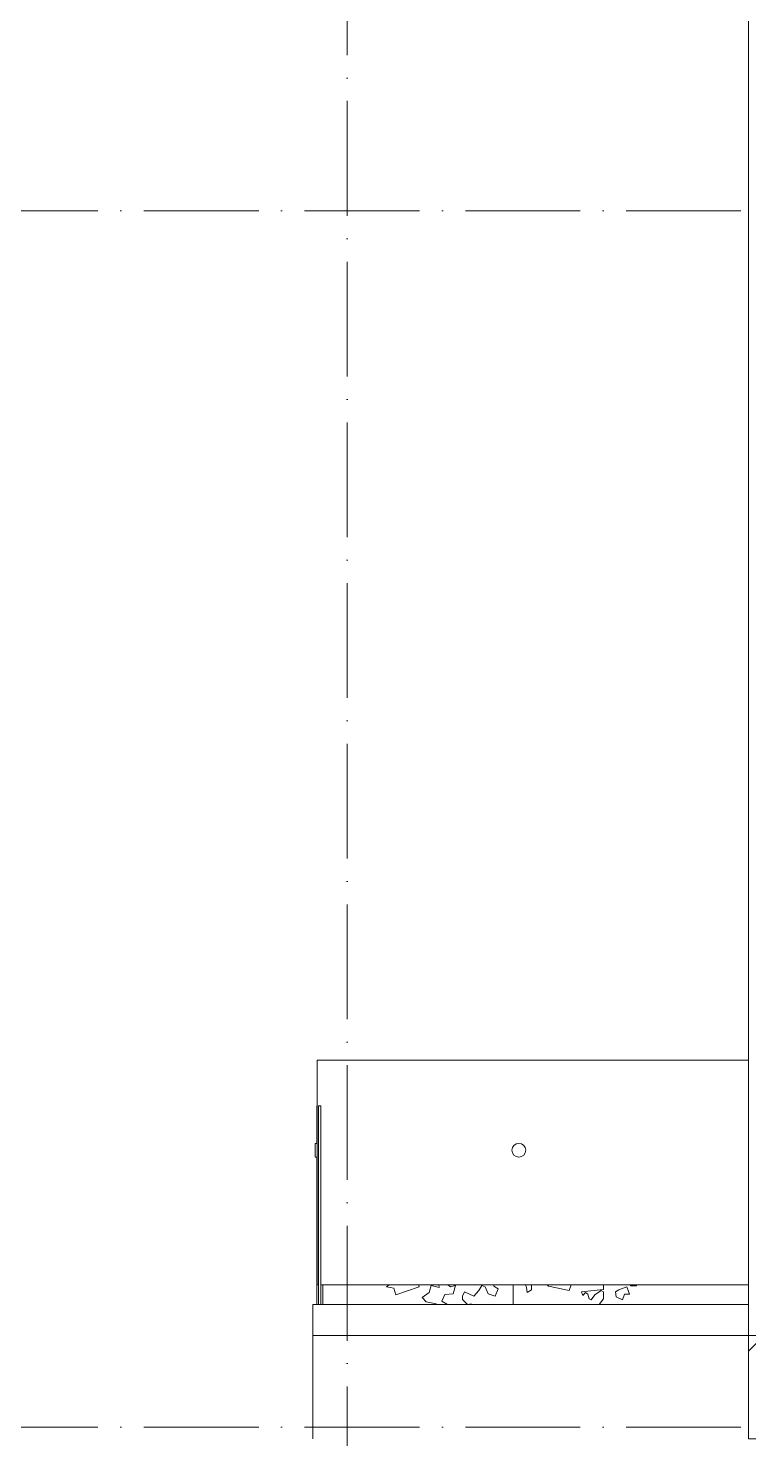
# Model space of a CAD drawing. Header units: millimetres. Extents: x -4940 to 55609, y -15283 to 93540.
# Drawn here: x 20460 to 23599, y 81250 to 87395 of the extents above; entities that cross this region are included whole.
import ezdxf

# ---------------------------------------------------------------- set-up
doc = ezdxf.new("R2010")
doc.units = ezdxf.units.MM
doc.linetypes.add('Grid Line', pattern=[14, 10, -2, 0, -2])
for name, color, linetype, lineweight in [('HATCH-TUONG', 152, 'Continuous', 9), ('L-SITE', 91, 'Continuous', 5), ('NET THAY 1', 41, 'Continuous', 5), ('NET THAY 2', 55, 'Continuous', 5), ('NET-CAT', 3, 'Continuous', 9), ('NET-THAY', 2, 'Continuous', 15), ('TRUC', 225, 'Continuous', 5)]:
    doc.layers.add(name, color=color, linetype=linetype, lineweight=lineweight)

# ---------------------------------------------------------------- blocks, each defined once
blk = doc.blocks.new('Railing - NBS_RailInfillPnl_Post-721024-MẶT CẮT A-A')
at = {"layer": 'NET THAY 2', "color": 10}
for p, q in [((21717.1, 81835), (21717.1, 81920)), ((21743.1, 81920), (21743.1, 81835))]:
    blk.add_line(p, q, dxfattribs=at)
blk = doc.blocks.new('Railing - NBS_RailInfillPnl_Post-720245-MẶT CẮT A-A')
at = {"layer": 'NET THAY 2', "color": 10}
for p, q in [((21717.1, 82535.8), (21717.1, 82700)), ((21717.1, 81920), (21717.1, 82477.8))]:
    blk.add_line(p, q, dxfattribs=at)
blk = doc.blocks.new('Railing - NBS_RailInfillPnl_Post-V76-MẶT CẮT A-A')
at = {"layer": 'NET THAY 2', "color": 10}
for p, q in [((21735.1, 82700), (21725.1, 82700)), ((21725.1, 82700), (21725.1, 81835)), ((21735.1, 81835), (21735.1, 82700))]:
    blk.add_line(p, q, dxfattribs=at)
blk = doc.blocks.new('Railing - Railing-537716-MẶT CẮT A-A')
at = {"layer": 'NET THAY 1', "color": 10}
for p, q in [((21700.1, 81835), (23597.2, 81835)), ((21700.1, 81700), (21700.1, 81835)), ((23597.2, 81700), (21700.1, 81700))]:
    blk.add_line(p, q, dxfattribs=at)
for name in ['Railing - NBS_RailInfillPnl_Post-720245-MẶT CẮT A-A', 'Railing - NBS_RailInfillPnl_Post-V76-MẶT CẮT A-A', 'Railing - NBS_RailInfillPnl_Post-721024-MẶT CẮT A-A']:
    blk.add_blockref(name, (0, 0))
blk = doc.blocks.new('Top Rail Type - Top Rail_Internal_-538202-MẶT CẮT A-A')
at = {"layer": 'NET THAY 1', "color": 10}
for p, q in [((21719.3, 82900), (23597.2, 82900)), ((21719.3, 81920), (21719.3, 82900)), ((21719.3, 81920), (21725.1, 81920)), ((21735.1, 81920), (23597.2, 81920))]:
    blk.add_line(p, q, dxfattribs=at)
blk = doc.blocks.new('ALB-RAILING 32 - ALB-BALUSTER-537417-MẶT CẮT A-A')
at = {"layer": 'NET THAY 1', "color": 10}
for start, end in [(0, 180), (180, 0)]:
    blk.add_arc((22597.2, 82506.8), 30, start, end, dxfattribs=at)
blk = doc.blocks.new('ALB-RAILING 32 - ALB-BALUSTER-V77-MẶT CẮT A-A')
at = {"layer": 'NET THAY 1', "color": 10}
for p, q in [((21719.3, 82536.8), (21710.1, 82536.8)), ((21710.1, 82506.8), (21710.1, 82535.8)), ((21710.1, 82477.8), (21710.1, 82506.8)), ((21710.1, 82476.8), (21719.3, 82476.8))]:
    blk.add_line(p, q, dxfattribs=at)
blk = doc.blocks.new('CAY XANH 1 - CAY XANH_dwg-V99-MẶT CẮT A-A')
at = {"layer": 'L-SITE', "flags": 128}
for points in [[(22572.4, 81835), (22572.4, 81862), (22572.4, 81893.2), (22572.4, 81899.5), (22572.4, 81880.5), (22572.4, 81858.8), (22572.4, 81862), (22572.4, 81883.7), (22572.4, 81890), (22572.4, 81877.3), (22572.4, 81893.2), (22572.4, 81903.5), (22572.4, 81920)], [(22572.4, 81920), (22572.4, 81899.5), (22572.4, 81918)], [(22572.4, 81920), (22572.4, 81902.7), (22572.4, 81890), (22572.4, 81912.2), (22572.4, 81920)], [(22572.4, 81918), (22572.4, 81905.9), (22572.4, 81874.7), (22572.4, 81884.2), (22572.4, 81914.9), (22572.4, 81920)], [(22572.4, 81920), (22572.4, 81899.5), (22572.4, 81874.7), (22572.4, 81893.2), (22572.4, 81874.7), (22572.4, 81859.4), (22572.4, 81837.7), (22572.4, 81840.4), (22572.4, 81835)], [(22572.4, 81920), (22572.4, 81914.9), (22572.4, 81880.8), (22572.4, 81908.8), (22572.4, 81915.1), (22572.4, 81920)], [(22572.4, 81920), (22572.4, 81914.9), (22572.4, 81920)], [(22572.4, 81920), (22572.4, 81884.2), (22572.4, 81881), (22572.4, 81853), (22572.4, 81837.7), (22572.4, 81835)], [(22572.4, 81835), (22572.4, 81840.4), (22572.4, 81849.9), (22572.4, 81868.4), (22572.4, 81890), (22572.4, 81920)], [(22572.4, 81920), (22572.4, 81912.2), (22572.4, 81920)], [(22572.4, 81902.2), (22572.4, 81914.8), (22572.4, 81883.7)], [(22572.4, 81883.7), (22572.4, 81858.8), (22572.4, 81871.5), (22572.4, 81893.2), (22572.4, 81902.2)]]:
    blk.add_lwpolyline(points, dxfattribs=at)
blk = doc.blocks.new('CAY XANH 1 - CAY XANH_dwg-V100-MẶT CẮT A-A')
at = {"layer": 'L-SITE', "flags": 128}
for points in [[(22160, 81920), (22162.9, 81911.7), (22062, 81877.7), (22052.5, 81905.7), (22021.4, 81912), (22032.2, 81920)], [(22236.5, 81835), (22237.2, 81837.4), (22194, 81846.9), (22175.6, 81865.3), (22206.1, 81887), (22215.6, 81918.1), (22249.9, 81909.1), (22249, 81920)], [(22287.8, 81920), (22299.4, 81911.7), (22321, 81918.1), (22311.5, 81881.2), (22274.6, 81878), (22262, 81850.1), (22286.4, 81835)], [(22488.9, 81920), (22488, 81914.9), (22506.5, 81902.8), (22494.3, 81871.7), (22463.3, 81881.2), (22450.6, 81911.7), (22435.3, 81918.1), (22423.2, 81896.4), (22401.1, 81871.7), (22361, 81890.1), (22351.6, 81871.7), (22351.6, 81856.4), (22373.5, 81835)], [(22651.9, 81920), (22651.9, 81899.6), (22633.4, 81887), (22630.3, 81909.1), (22626.3, 81920)], [(22824.4, 81920), (22816.6, 81896.4), (22726.2, 81914.9), (22720.4, 81920)], [(22946.6, 81835), (22965.2, 81859), (22965.2, 81890.1), (22955.7, 81896.4), (22928.3, 81877.5), (22912.5, 81855.8), (22903.6, 81859), (22897.2, 81880.6), (22887.8, 81886.9), (22875.6, 81874.3), (22869.3, 81890.1), (22965.7, 81900.4), (22965.7, 81920)], [(23083.2, 81920), (23083.7, 81916.3), (23108.5, 81916.3), (23110.6, 81920)], [(22375, 81835), (22389, 81837.4), (22389, 81835)]]:
    blk.add_lwpolyline(points, dxfattribs=at)
blk.add_lwpolyline([(23033.2, 81899.1), (23067.4, 81911.7), (23079.5, 81880.6), (23057.9, 81880.6), (23049, 81855.8), (23021.1, 81868.5), (23017.9, 81890.1)], close=True, dxfattribs=at)
blk = doc.blocks.new('CAY XANH 1 - CAY XANH 1-V101-MẶT CẮT A-A')
for name in ['CAY XANH 1 - CAY XANH_dwg-V100-MẶT CẮT A-A', 'CAY XANH 1 - CAY XANH_dwg-V99-MẶT CẮT A-A']:
    blk.add_blockref(name, (0, 0))
blk = doc.blocks.new('ALC1807-ASCENT PLAZA-TANG 23_rvt-1-MẶT CẮT A-A')
at = {"layer": 'HATCH-TUONG', "lineweight": 5}
h = blk.add_hatch(dxfattribs=at)
h.set_pattern_fill('FP_11', color=10, style=0, pattern_type=2)
h.set_pattern_definition([(45, (21278.48, 39800), (-224.5064, 224.5064), [])])
h.paths.add_polyline_path([(23597.2, 81250), (23797.2, 81250), (23797.2, 81700), (23597.2, 81700), (23597.2, 81424.7)], flags=0)
at = {"layer": 'NET-CAT', "color": 7}
for p, q in [((23597.2, 81700), (23597.2, 81250)), ((23797.2, 81700), (23597.2, 81700)), ((23597.2, 81250), (23797.2, 81250))]:
    blk.add_line(p, q, dxfattribs=at)
at = {"layer": 'NET-THAY'}
for p, q in [((23597.2, 91850), (23597.2, 81700)), ((23597.2, 81700), (21699.9, 81700)), ((21699.9, 81700), (21699.9, 81250))]:
    blk.add_line(p, q, dxfattribs=at)
at = {"color": 250, "lineweight": 15}
for name in ['Top Rail Type - Top Rail_Internal_-538202-MẶT CẮT A-A', 'Railing - Railing-537716-MẶT CẮT A-A', 'ALB-RAILING 32 - ALB-BALUSTER-V77-MẶT CẮT A-A', 'ALB-RAILING 32 - ALB-BALUSTER-537417-MẶT CẮT A-A', 'CAY XANH 1 - CAY XANH 1-V101-MẶT CẮT A-A']:
    blk.add_blockref(name, (0, 0), dxfattribs=at)

msp = doc.modelspace()

# ---------------------------------------------------------------- linework, layer by layer
at = {"layer": 'TRUC', "linetype": 'Grid Line', "ltscale": 50}
for p, q in [((21849.9, -12136), (21849.9, 93540.4)), ((-4939.7, 86600), (51521, 86600)), ((-4939.7, 81300), (51521, 81300))]:
    msp.add_line(p, q, dxfattribs=at)

# ---------------------------------------------------------------- block references
at = {"lineweight": 5}
msp.add_blockref('ALC1807-ASCENT PLAZA-TANG 23_rvt-1-MẶT CẮT A-A', (0, 0), dxfattribs=at)

doc.saveas('drawing.dxf')
